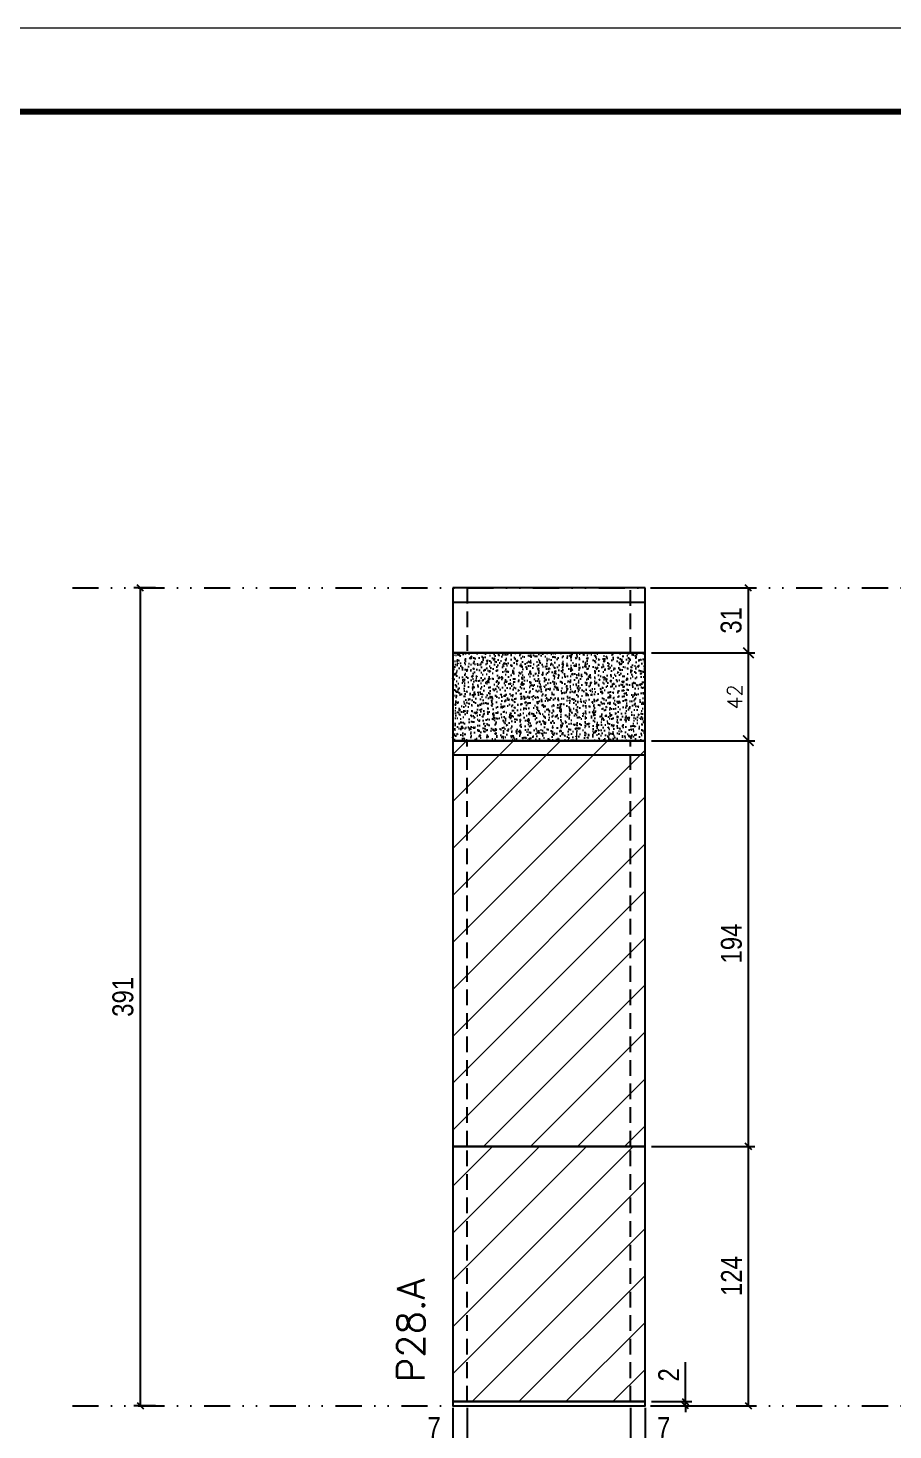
# Model space of a CAD drawing. Extents: x 2949 to 9203, y -16089 to 12527.
# Drawn here: x 4961 to 5374, y 8411 to 9081 of the extents above; entities that cross this region are included whole.
import ezdxf

# ---------------------------------------------------------------- set-up
doc = ezdxf.new("R2010")
doc.units = 0
for name, pattern in [('DASHED', [0.75, 0.5, -0.25]), ('DIVIDE2', [0.625, 0.25, -0.125, 0, -0.125, 0, -0.125]), ('HIDDEN', [0.375, 0.25, -0.125])]:
    doc.linetypes.add(name, pattern=pattern)
for name, color, linetype in [('COTA', 241, 'Continuous'), ('Nível', 160, 'Continuous'), ('Painéis', 200, 'Continuous'), ('Romaneio', 10, 'Continuous'), ('SARR_2.2x7', 40, 'Continuous'), ('Sarrafo de Pressão', 42, 'HIDDEN')]:
    doc.layers.add(name, color=color, linetype=linetype)
for name, color, linetype, lineweight in [('Folhas', 255, 'Continuous', 9), ('Hachura', 251, 'Continuous', 9), ('SARRAFO DE PRESSAO', 251, 'DASHED', 9), ('Texto Seção', 7, 'Continuous', 15)]:
    doc.layers.add(name, color=color, linetype=linetype, lineweight=lineweight)
doc.styles.add('COTA TECNICA', font='techl___.ttf', dxfattribs={"height": 10})
doc.styles.add('COTA TECNICA-50', font='techl___.ttf', dxfattribs={"height": 10})
doc.styles.add('REGUA-120', font='ROMANS.shx', dxfattribs={"height": 15})
doc.styles.add('ROMANS', font='romans.shx')
doc.dimstyles.new('COTA PAINEL-50', dxfattribs={"dimtxt": 10, "dimasz": 3, "dimexe": 3, "dimexo": 3, "dimgap": 3, "dimtad": 1, "dimdec": 1, "dimzin": 12, "dimdsep": 46, "dimtxsty": 'COTA TECNICA-50', "dimblk1": 'OBLIQUE', "dimblk2": 'OBLIQUE', "dimsah": 1, "dimcen": 0.9, "dimclrd": 4, "dimclre": 4, "dimclrt": 240, "dimadec": 1, "dimazin": 3, "dimtfac": 1, "dimtdec": 1, "dimtmove": 0, "dimatfit": 3, "dimfxl": 1, "dimtolj": 1, "dimtzin": 12, "dimarcsym": 0})
doc.dimstyles.new('Cota Paínel', dxfattribs={"dimtxt": 7, "dimasz": 5, "dimexe": 3, "dimexo": 3, "dimgap": 3, "dimtad": 1, "dimdec": 1, "dimzin": 12, "dimdsep": 46, "dimtxsty": 'ROMANS', "dimblk": 'ARCHTICK', "dimcen": 0, "dimclrd": 4, "dimclre": 4, "dimclrt": 1, "dimadec": 1, "dimazin": 3, "dimtfac": 1, "dimtdec": 1, "dimtmove": 0, "dimatfit": 3, "dimldrblk": 'OBLIQUE', "dimfxl": 1, "dimtolj": 1, "dimtzin": 12, "dimarcsym": 0})
doc.dimstyles.new('PAINEL', dxfattribs={"dimtxt": 10, "dimasz": 3, "dimexe": 3, "dimexo": 3, "dimgap": 3, "dimtad": 1, "dimdec": 1, "dimzin": 12, "dimdsep": 46, "dimtxsty": 'COTA TECNICA', "dimblk1": 'OBLIQUE', "dimblk2": 'OBLIQUE', "dimsah": 1, "dimcen": 0.9, "dimclrd": 4, "dimclre": 4, "dimclrt": 240, "dimadec": 1, "dimazin": 3, "dimtfac": 1, "dimtdec": 1, "dimtmove": 0, "dimatfit": 3, "dimfxl": 1, "dimtolj": 1, "dimtzin": 12, "dimarcsym": 0})

# ---------------------------------------------------------------- blocks, each defined once
blk = doc.blocks.new('9999999999')
at = {"layer": 'Folhas'}
blk.add_lwpolyline([(98138.98, 34190.21), (99623.98, 34190.21), (99623.98, 35240.21), (98138.98, 35240.21)], close=True, dxfattribs=at)
at = {"layer": 'Folhas', "color": 30, "const_width": 3}
blk.add_lwpolyline([(98213.98, 34230.21), (99583.98, 34230.21), (99583.98, 35200.21), (98213.98, 35200.21)], close=True, dxfattribs=at)
blk = doc.blocks.new('_Oblique')
at = {"color": 0, "linetype": 'ByBlock', "lineweight": -2}
blk.add_line((-0.5, -0.5), (0.5, 0.5), dxfattribs=at)
blk = doc.blocks.new('*D413')
at = {"layer": 'Defpoints', "color": 0, "linetype": 'ByBlock', "transparency": 16777216}
for p in [(5024.96, 8813.29), (5014.61, 8422.29), (5024.96, 8422.29)]:
    blk.add_point(p, dxfattribs=at)
at = {"layer": 'Romaneio', "color": 4, "linetype": 'ByBlock', "lineweight": -2, "transparency": 16777216}
for p, q in [((5021.96, 8813.29), (5011.61, 8813.29)), ((5014.61, 8813.29), (5014.61, 8422.29)), ((5021.96, 8422.29), (5011.61, 8422.29))]:
    blk.add_line(p, q, dxfattribs=at)
at = {"layer": 'Romaneio', "color": 4, "linetype": 'ByBlock', "lineweight": -2, "transparency": 16777216, "xscale": 3, "yscale": 3, "zscale": 3}
for p, rotation in [((5014.61, 8813.29), 90), ((5014.61, 8422.29), 270)]:
    blk.add_blockref('_Oblique', p, dxfattribs=dict(at, rotation=rotation))
at = {"layer": 'Romaneio', "color": 240, "linetype": 'ByBlock', "transparency": 16777216, "insert": (5006.36, 8617.79), "char_height": 10, "attachment_point": 5, "rotation": 90, "style": 'COTA TECNICA'}
blk.add_mtext('\\A1;391', dxfattribs=at)
blk = doc.blocks.new('*D383')
at = {"layer": 'COTA', "color": 4, "lineweight": -2, "transparency": 16777216}
for p, q in [((5163.95, 8421.29), (5163.95, 8367.12)), ((5255.95, 8421.29), (5255.95, 8367.12)), ((5255.95, 8370.12), (5163.95, 8370.12))]:
    blk.add_line(p, q, dxfattribs=at)
at = {"layer": 'Defpoints', "color": 0, "transparency": 16777216}
for p in [(5163.95, 8424.29), (5255.95, 8424.29), (5163.95, 8370.12)]:
    blk.add_point(p, dxfattribs=at)
at = {"layer": 'COTA', "color": 4, "lineweight": -2, "transparency": 16777216, "xscale": 3, "yscale": 3, "zscale": 3, "rotation": 180}
blk.add_blockref('_Oblique', (5163.95, 8370.12), dxfattribs=at)
at = {"layer": 'COTA', "color": 4, "lineweight": -2, "transparency": 16777216, "xscale": 3, "yscale": 3, "zscale": 3}
blk.add_blockref('_Oblique', (5255.95, 8370.12), dxfattribs=at)
at = {"layer": 'COTA', "color": 240, "transparency": 16777216, "insert": (5209.95, 8378.2), "char_height": 10, "attachment_point": 5, "style": 'COTA TECNICA'}
blk.add_mtext('\\A1;92', dxfattribs=at)
blk = doc.blocks.new('*D384')
at = {"layer": 'COTA', "color": 4, "lineweight": -2, "transparency": 16777216}
for p, q in [((5248.95, 8421.29), (5248.95, 8400.78)), ((5255.95, 8419.29), (5255.95, 8400.78)), ((5248.95, 8403.78), (5255.95, 8403.78)), ((5255.95, 8403.78), (5270.68, 8403.78))]:
    blk.add_line(p, q, dxfattribs=at)
at = {"layer": 'Defpoints', "color": 0, "transparency": 16777216}
for p in [(5248.95, 8424.29), (5255.95, 8422.29), (5255.95, 8403.78)]:
    blk.add_point(p, dxfattribs=at)
at = {"layer": 'COTA', "color": 4, "lineweight": -2, "transparency": 16777216, "xscale": 3, "yscale": 3, "zscale": 3, "rotation": 180}
blk.add_blockref('_Oblique', (5248.95, 8403.78), dxfattribs=at)
at = {"layer": 'COTA', "color": 4, "lineweight": -2, "transparency": 16777216, "xscale": 3, "yscale": 3, "zscale": 3}
blk.add_blockref('_Oblique', (5255.95, 8403.78), dxfattribs=at)
at = {"layer": 'COTA', "color": 240, "transparency": 16777216, "insert": (5264.82, 8411.86), "char_height": 10, "attachment_point": 5, "style": 'COTA TECNICA-50'}
blk.add_mtext('\\A1;7', dxfattribs=at)
blk = doc.blocks.new('*D385')
at = {"layer": 'COTA', "color": 4, "lineweight": -2, "transparency": 16777216}
for p, q in [((5163.95, 8419.29), (5163.95, 8400.78)), ((5170.95, 8421.29), (5170.95, 8400.78)), ((5163.95, 8403.78), (5149.22, 8403.78)), ((5170.95, 8403.78), (5163.95, 8403.78))]:
    blk.add_line(p, q, dxfattribs=at)
at = {"layer": 'Defpoints', "color": 0, "transparency": 16777216}
for p in [(5163.95, 8422.29), (5170.95, 8424.29), (5163.95, 8403.78)]:
    blk.add_point(p, dxfattribs=at)
at = {"layer": 'COTA', "color": 4, "lineweight": -2, "transparency": 16777216, "xscale": 3, "yscale": 3, "zscale": 3, "rotation": 180}
blk.add_blockref('_Oblique', (5163.95, 8403.78), dxfattribs=at)
at = {"layer": 'COTA', "color": 4, "lineweight": -2, "transparency": 16777216, "xscale": 3, "yscale": 3, "zscale": 3}
blk.add_blockref('_Oblique', (5170.95, 8403.78), dxfattribs=at)
at = {"layer": 'COTA', "color": 240, "transparency": 16777216, "insert": (5155.09, 8411.86), "char_height": 10, "attachment_point": 5, "style": 'COTA TECNICA-50'}
blk.add_mtext('\\A1;7', dxfattribs=at)
blk = doc.blocks.new('*D407')
at = {"layer": 'Defpoints', "color": 0, "linetype": 'ByBlock', "transparency": 16777216}
for p in [(5255.95, 8546.29), (5305.32, 8546.29), (5255.95, 8422.29)]:
    blk.add_point(p, dxfattribs=at)
at = {"layer": 'Romaneio', "color": 4, "linetype": 'ByBlock', "lineweight": -2, "transparency": 16777216}
for p, q in [((5258.95, 8546.29), (5308.32, 8546.29)), ((5305.32, 8422.29), (5305.32, 8546.29)), ((5258.95, 8422.29), (5308.32, 8422.29))]:
    blk.add_line(p, q, dxfattribs=at)
at = {"layer": 'Romaneio', "color": 4, "linetype": 'ByBlock', "lineweight": -2, "transparency": 16777216, "xscale": 3, "yscale": 3, "zscale": 3}
for p, rotation in [((5305.32, 8546.29), 90), ((5305.32, 8422.29), 270)]:
    blk.add_blockref('_Oblique', p, dxfattribs=dict(at, rotation=rotation))
at = {"layer": 'Romaneio', "color": 240, "linetype": 'ByBlock', "transparency": 16777216, "insert": (5297.25, 8484.29), "char_height": 10, "attachment_point": 5, "rotation": 90, "style": 'COTA TECNICA'}
blk.add_mtext('\\A1;124', dxfattribs=at)
blk = doc.blocks.new('*D386')
at = {"layer": 'COTA', "color": 4, "lineweight": -2, "transparency": 16777216}
for p, q in [((5275.21, 8424.29), (5275.21, 8443.09)), ((5258.95, 8424.29), (5278.21, 8424.29)), ((5258.95, 8422.29), (5278.21, 8422.29)), ((5275.21, 8422.29), (5275.21, 8424.29)), ((5275.21, 8422.29), (5275.21, 8419.29))]:
    blk.add_line(p, q, dxfattribs=at)
at = {"layer": 'Defpoints', "color": 0, "transparency": 16777216}
for p in [(5255.95, 8424.29), (5255.95, 8422.29), (5275.21, 8422.29)]:
    blk.add_point(p, dxfattribs=at)
at = {"layer": 'COTA', "color": 4, "lineweight": -2, "transparency": 16777216, "xscale": 3, "yscale": 3, "zscale": 3}
for p, rotation in [((5275.21, 8424.29), 270), ((5275.21, 8422.29), 90)]:
    blk.add_blockref('_Oblique', p, dxfattribs=dict(at, rotation=rotation))
at = {"layer": 'COTA', "color": 240, "transparency": 16777216, "insert": (5267.21, 8437.04), "char_height": 10, "attachment_point": 5, "rotation": 90, "style": 'COTA TECNICA-50'}
blk.add_mtext('\\A1;2', dxfattribs=at)
blk = doc.blocks.new('*D408')
at = {"layer": 'Defpoints', "color": 0, "linetype": 'ByBlock', "transparency": 16777216}
for p in [(5255.95, 8740.27), (5305.32, 8740.27), (5255.95, 8546.29)]:
    blk.add_point(p, dxfattribs=at)
at = {"layer": 'Romaneio', "color": 4, "linetype": 'ByBlock', "lineweight": -2, "transparency": 16777216}
for p, q in [((5258.95, 8740.27), (5308.32, 8740.27)), ((5305.32, 8546.29), (5305.32, 8740.27)), ((5258.95, 8546.29), (5308.32, 8546.29))]:
    blk.add_line(p, q, dxfattribs=at)
at = {"layer": 'Romaneio', "color": 4, "linetype": 'ByBlock', "lineweight": -2, "transparency": 16777216, "xscale": 3, "yscale": 3, "zscale": 3}
for p, rotation in [((5305.32, 8740.27), 90), ((5305.32, 8546.29), 270)]:
    blk.add_blockref('_Oblique', p, dxfattribs=dict(at, rotation=rotation))
at = {"layer": 'Romaneio', "color": 240, "linetype": 'ByBlock', "transparency": 16777216, "insert": (5297.22, 8643.28), "char_height": 10, "attachment_point": 5, "rotation": 90, "style": 'COTA TECNICA'}
blk.add_mtext('\\A1;194', dxfattribs=at)
blk = doc.blocks.new('*D411')
at = {"layer": 'Defpoints', "color": 0, "linetype": 'ByBlock', "transparency": 16777216}
for p in [(5255.95, 8546.29), (5305.32, 8546.29), (5255.95, 8422.29)]:
    blk.add_point(p, dxfattribs=at)
at = {"layer": 'Romaneio', "color": 4, "linetype": 'ByBlock', "lineweight": -2, "transparency": 16777216}
for p, q in [((5258.95, 8546.29), (5308.32, 8546.29)), ((5305.32, 8422.29), (5305.32, 8546.29)), ((5258.95, 8422.29), (5308.32, 8422.29))]:
    blk.add_line(p, q, dxfattribs=at)
at = {"layer": 'Romaneio', "color": 4, "linetype": 'ByBlock', "lineweight": -2, "transparency": 16777216, "xscale": 3, "yscale": 3, "zscale": 3}
for p, rotation in [((5305.32, 8546.29), 90), ((5305.32, 8422.29), 270)]:
    blk.add_blockref('_Oblique', p, dxfattribs=dict(at, rotation=rotation))
at = {"layer": 'Romaneio', "color": 240, "linetype": 'ByBlock', "transparency": 16777216, "insert": (5297.25, 8484.29), "char_height": 10, "attachment_point": 5, "rotation": 90, "style": 'COTA TECNICA'}
blk.add_mtext('\\A1;124', dxfattribs=at)
blk = doc.blocks.new('_ArchTick')
at = {"color": 0, "linetype": 'ByBlock', "const_width": 0.15}
blk.add_lwpolyline([(-0.5, -0.5), (0.5, 0.5)], dxfattribs=at)
blk = doc.blocks.new('*D402')
at = {"layer": 'COTA', "color": 4, "lineweight": -2, "transparency": 16777216}
for p, q in [((5258.95, 8782.29), (5308.32, 8782.29)), ((5305.32, 8740.27), (5305.32, 8782.29)), ((5258.95, 8740.27), (5308.32, 8740.27))]:
    blk.add_line(p, q, dxfattribs=at)
at = {"layer": 'Defpoints', "color": 0, "transparency": 16777216}
for p in [(5255.95, 8782.29), (5305.32, 8782.29), (5255.95, 8740.27)]:
    blk.add_point(p, dxfattribs=at)
at = {"layer": 'COTA', "color": 4, "lineweight": -2, "transparency": 16777216, "xscale": 5, "yscale": 5, "zscale": 5}
for p, rotation in [((5305.32, 8782.29), 90), ((5305.32, 8740.27), 270)]:
    blk.add_blockref('_ArchTick', p, dxfattribs=dict(at, rotation=rotation))
at = {"layer": 'COTA', "color": 1, "transparency": 16777216, "insert": (5298.82, 8761.28), "char_height": 7, "attachment_point": 5, "rotation": 90, "style": 'ROMANS'}
blk.add_mtext('\\A1;42', dxfattribs=at)
blk = doc.blocks.new('*D3328')
at = {"layer": 'COTA', "color": 4, "lineweight": -2, "transparency": 16777216}
for p, q in [((5258.95, 8813.29), (5308.32, 8813.29)), ((5305.32, 8782.29), (5305.32, 8813.29)), ((5258.95, 8782.29), (5308.32, 8782.29))]:
    blk.add_line(p, q, dxfattribs=at)
at = {"layer": 'Defpoints', "color": 0, "transparency": 16777216}
for p in [(5255.95, 8813.29), (5305.32, 8813.29), (5255.95, 8782.29)]:
    blk.add_point(p, dxfattribs=at)
at = {"layer": 'COTA', "color": 4, "lineweight": -2, "transparency": 16777216, "xscale": 3, "yscale": 3, "zscale": 3}
for p, rotation in [((5305.32, 8813.29), 90), ((5305.32, 8782.29), 270)]:
    blk.add_blockref('_Oblique', p, dxfattribs=dict(at, rotation=rotation))
at = {"layer": 'COTA', "color": 240, "transparency": 16777216, "insert": (5297.1, 8797.79), "char_height": 10, "attachment_point": 5, "rotation": 90, "style": 'COTA TECNICA-50'}
blk.add_mtext('\\A1;31', dxfattribs=at)

msp = doc.modelspace()

# ---------------------------------------------------------------- hatches: boundary and pattern name
at = {"layer": 'COTA', "linetype": 'ByBlock'}
h = msp.add_hatch(dxfattribs=at)
h.set_pattern_fill('AR-CONC', color=256, scale=0.03)
h.set_pattern_definition([(50, (-126071.9665, -22730.491), (5.46554007, -0.47817257), [0.5715, -6.2865]), (355, (-126071.9665, -22730.491), (-1.05730264, 5.73170536), [0.4572, -5.02921753]), (100.4514447, (-126071.511, -22730.531), (4.40823741, 5.25353256), [0.48570026, -5.34270734]), (46.1842, (-126071.9665, -22728.967), (8.13237123, -1.26126984), [0.85725, -9.42975]), (96.6355576, (-126071.289, -22729.072), (7.122124, 7.42278374), [0.7285507, -8.01406824]), (351.184151, (-126071.9665, -22728.967), (7.122124, 7.42278374), [0.685799, -7.54379196]), (21, (-126071.2045, -22729.348), (4.54843174, -3.06795595), [0.5715, -6.2865]), (326, (-126071.2045, -22729.348), (1.85406085, 5.52563898), [0.4572, -5.0292]), (71.451445, (-126070.8255, -22729.6037), (6.40249258, 2.45768307), [0.48570026, -5.34269813]), (37.5, (-126071.9665, -22730.491), (0.092658098, 2.536651166), [0, -4.96824, 0, -5.1054, 0, -5.04825]), (7.5, (-126071.9665, -22730.491), (2.004589875, 3.005417245), [0, -2.91084, 0, -4.85394, 0, -1.92405]), (327.5, (-126073.6658, -22730.491), (4.067717855, -0.17186232), [0, -1.905, 0, -5.9436, 0, -7.8867]), (317.5, (-126074.4278, -22730.491), (4.44387544, 0.76279473), [0, -2.4765, 0, -3.94716, 0, -5.6007])])
h.paths.add_polyline_path([(5255.95, 8782.27), (5163.95, 8782.27), (5163.95, 8740.27), (5255.95, 8740.27)])
at = {"layer": 'Hachura'}
h = msp.add_hatch(dxfattribs=at)
h.set_pattern_fill('ANSI31', color=256, scale=5)
h.paths.add_polyline_path([(5255.95, 8740.27), (5163.95, 8740.27), (5163.95, 8546.29), (5255.95, 8546.29)])
at = {"layer": 'Hachura', "linetype": 'ByBlock'}
h = msp.add_hatch(dxfattribs=at)
h.set_pattern_fill('ANSI31', color=256, scale=5)
h.set_pattern_definition([(45, (-126071.967, -22713.47), (-11.2253202, 11.2253202), [])])
h.paths.add_polyline_path([(5255.95, 8546.29), (5163.95, 8546.29), (5163.95, 8424.29), (5255.95, 8424.29)])

# ---------------------------------------------------------------- linework, layer by layer
at = {"layer": 'COTA', "linetype": 'ByBlock'}
msp.add_lwpolyline([(5163.95, 8740.27), (5255.95, 8740.27), (5255.95, 8782.29), (5163.95, 8782.29)], close=True, dxfattribs=at)
at = {"layer": 'Nível', "color": 4, "linetype": 'DIVIDE2', "ltscale": 50}
for p, q in [((4982.19, 8813.29), (5992.53, 8813.29)), ((4982.19, 8422.29), (5992.53, 8422.29))]:
    msp.add_line(p, q, dxfattribs=at)
at = {"layer": 'Painéis'}
for p, q in [((5255.95, 8813.29), (5163.95, 8813.29)), ((5163.95, 8813.29), (5163.95, 8782.29)), ((5255.95, 8782.29), (5255.95, 8813.29)), ((5163.95, 8782.29), (5255.95, 8782.29))]:
    msp.add_line(p, q, dxfattribs=at)
for points in [[(5163.95, 8546.29), (5255.95, 8546.29), (5255.95, 8740.27), (5163.95, 8740.27)], [(5255.95, 8546.29), (5163.95, 8546.29), (5163.95, 8424.29), (5255.95, 8424.29)], [(5255.95, 8424.29), (5163.95, 8424.29), (5163.95, 8422.29), (5255.95, 8422.29)]]:
    msp.add_lwpolyline(points, close=True, dxfattribs=at)
at = {"layer": 'SARR_2.2x7'}
for p, q in [((5255.95, 8806.29), (5163.95, 8806.29)), ((5255.95, 8733.27), (5163.95, 8733.27))]:
    msp.add_line(p, q, dxfattribs=at)
at = {"layer": 'Sarrafo de Pressão', "ltscale": 30}
for p, q in [((5170.95, 8813.29), (5170.95, 8782.29)), ((5248.95, 8782.29), (5248.95, 8813.29)), ((5170.95, 8546.29), (5170.95, 8740.27)), ((5248.95, 8546.29), (5248.95, 8740.27)), ((5170.95, 8424.29), (5170.95, 8546.29)), ((5248.95, 8424.29), (5248.95, 8546.29))]:
    msp.add_line(p, q, dxfattribs=at)

# ---------------------------------------------------------------- block references
at = {"layer": 'SARRAFO DE PRESSAO', "color": 6, "linetype": 'ByBlock'}
msp.add_blockref('9999999999', (-93591.44, -26159.2), dxfattribs=at)

# ---------------------------------------------------------------- texts
at = {"layer": 'Texto Seção', "insert": (5150.48, 8433.54), "char_height": 13, "width": 285.3299, "attachment_point": 7, "rotation": 90, "style": 'REGUA-120'}
msp.add_mtext('P28.A', dxfattribs=at)

# ---------------------------------------------------------------- dimensions: what is measured, and where the dimension line sits
at = {"layer": 'COTA'}
for base, p1, p2, angle, dimstyle, picture, middle in [((5305.32, 8813.29), (5255.95, 8782.29), (5255.95, 8813.29), 90, 'COTA PAINEL-50', '*D3328', (5297.1, 8797.79)), ((5305.32, 8782.29), (5255.95, 8740.27), (5255.95, 8782.29), 90, 'Cota Paínel', '*D402', (5298.82, 8761.28)), ((5163.95, 8403.78), (5170.95, 8424.29), (5163.95, 8422.29), 180, 'COTA PAINEL-50', '*D385', (5155.09, 8411.86))]:
    dim = msp.add_linear_dim(base=base, p1=p1, p2=p2, angle=angle, dimstyle=dimstyle, dxfattribs=at)
    dim.commit()
    dim.dimension.update_dxf_attribs({"geometry": picture, "text_midpoint": middle})
dim = msp.add_linear_dim(base=(5275.21, 8422.29), p1=(5255.95, 8424.29), p2=(5255.95, 8422.29), angle=90, dimstyle='COTA PAINEL-50', dxfattribs=at)
dim.commit()
dim.dimension.update_dxf_attribs({"geometry": '*D386', "text_midpoint": (5275.21, 8437.04), "dimtype": 160})
dim = msp.add_linear_dim(base=(5163.95, 8370.12), p1=(5255.95, 8424.29), p2=(5163.95, 8424.29), angle=180, dimstyle='PAINEL', override={"dimarcsym": 2}, dxfattribs=at)
dim.commit()
dim.dimension.update_dxf_attribs({"geometry": '*D383', "text_midpoint": (5209.95, 8378.2)})
dim = msp.add_linear_dim(base=(5255.95, 8403.78), p1=(5248.95, 8424.29), p2=(5255.95, 8422.29), dimstyle='COTA PAINEL-50', dxfattribs=at)
dim.commit()
dim.dimension.update_dxf_attribs({"geometry": '*D384', "text_midpoint": (5264.82, 8411.86)})
at = {"layer": 'Romaneio', "linetype": 'ByBlock'}
for p1, p2, distance, picture, middle in [((5024.96, 8813.29), (5024.96, 8422.29), -10.35, '*D413', (5006.36, 8617.79)), ((5255.95, 8546.29), (5255.95, 8740.27), -49.37, '*D408', (5297.22, 8643.28)), ((5255.95, 8422.29), (5255.95, 8546.29), -49.37, '*D407', (5297.25, 8484.29)), ((5255.95, 8422.29), (5255.95, 8546.29), -49.37, '*D411', (5297.25, 8484.29))]:
    dim = msp.add_aligned_dim(p1=p1, p2=p2, distance=distance, dimstyle='PAINEL', dxfattribs=at)
    dim.commit()
    dim.dimension.update_dxf_attribs({"geometry": picture, "text_midpoint": middle})

doc.saveas('drawing.dxf')
